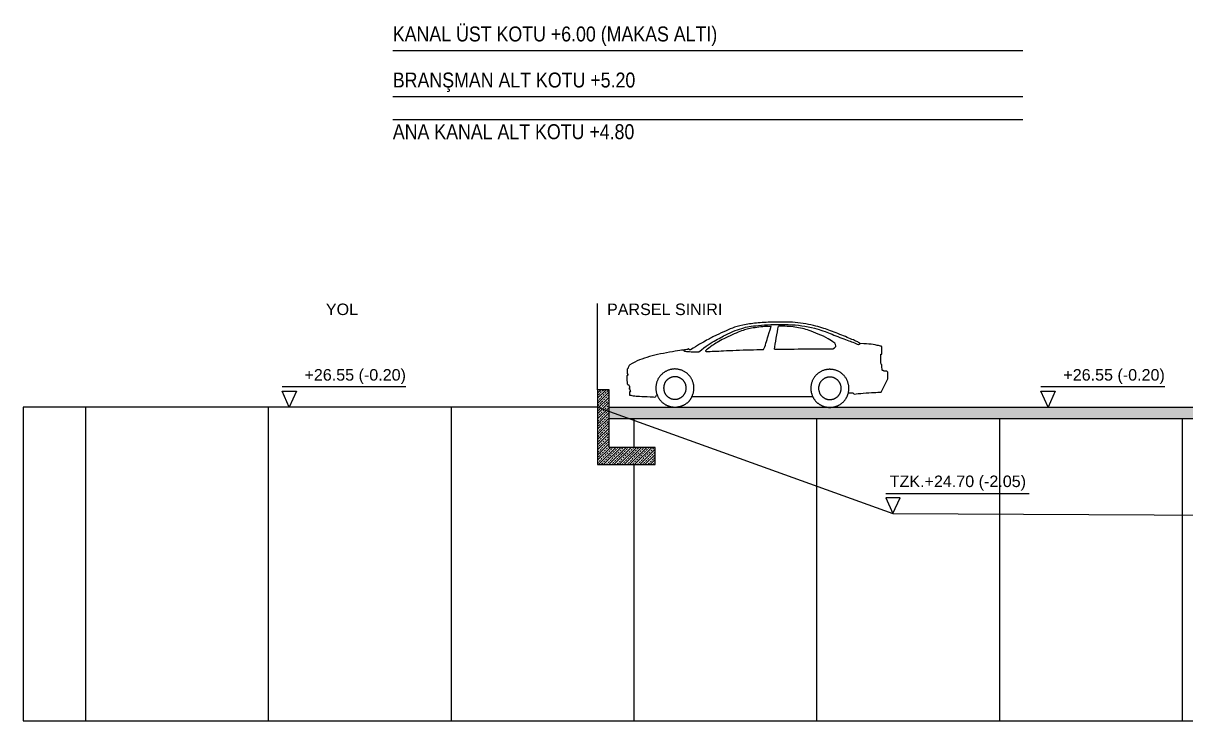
# Model space of a CAD drawing. Header units: centimetres. Extents: x 26200 to 152500, y -600 to 9300.
# Drawn here: x 125300 to 127321, y 4735 to 5947 of the extents above; entities that cross this region are included whole.
import ezdxf
from ezdxf.enums import TextEntityAlignment as Align

# ---------------------------------------------------------------- set-up
doc = ezdxf.new("R2010")
doc.units = ezdxf.units.CM
doc.layers.add('ROTAS-HAV-DETAY-YAZI', color=7, linetype='Continuous')
doc.layers.add('ROTAS-MIMARI-KESIT', color=8, linetype='Continuous')
doc.styles.add('ROTAS', font='arial.ttf')

msp = doc.modelspace()

# ---------------------------------------------------------------- hatches: boundary and pattern name
at = {"layer": 'ROTAS-MIMARI-KESIT'}
h = msp.add_hatch(dxfattribs=at)
h.set_pattern_fill('ANSI33', color=256)
h.set_pattern_definition([(45, (47660.1485, 26464.718), (-4.49012806, 4.49012806), []), (45, (47664.6386, 26464.718), (-4.49012806, 4.49012806), [3.175, -1.5875])])
h.paths.add_polyline_path([(126297.7, 5310.4), (126317.7, 5310.4), (126317.7, 5210.4), (126397.7, 5210.4), (126397.7, 5180.4), (126297.7, 5180.4)])
h = msp.add_hatch(dxfattribs=at)
h.set_pattern_fill('LINE', color=256, scale=10, angle=45, style=0)
h.set_pattern_definition([(90, (394648.6, 696870.72), (-317.5, 0), [])])
h.paths.add_polyline_path([(129666, 5024.4), (129676, 5024.4), (129676.1, 5111.4), (129826.6, 5111.4), (129826.6, 5239.4), (129122.1, 5239.4), (129122.1, 5260.4), (126317.7, 5260.4), (126317.7, 5210.4), (126397.7, 5210.4), (126397.7, 5180.4), (126297.7, 5180.4), (126297.7, 5280.4), (125300.1, 5280.4), (125300.1, 4735.3), (136608, 4735.3), (136608, 5145.4), (136108, 5145.4), (136108, 5025.4), (136118, 5025.4), (136118, 5015.4), (135978, 5015.4), (135978, 5025.4), (135988, 5025.4), (135988, 5055.4), (136088, 5055.4), (136088, 5235.4), (135782, 5270.4), (135782, 5260.4), (135627.5, 5260.4), (135627.5, 5111.4), (135778, 5111.4), (135778, 5106.4), (135778, 5024.4), (135788, 5024.4), (135788, 5014.4), (135367, 5014.4), (135367, 5025.4), (133888, 5025.4), (133888, 5014.4), (133467, 5014.4), (133467, 5025.4), (131988, 5025.4), (131988, 5014.4), (131567, 5014.4), (131567, 5025.4), (130087, 5025.4), (130087, 5014.4), (129666, 5014.4)])
h = msp.add_hatch(dxfattribs=at)
h.set_pattern_fill('ANSI33', color=256)
h.set_pattern_definition([(45, (57936.369, 26289.718), (-4.49012806, 4.49012806), []), (45, (57940.859, 26289.718), (-4.49012806, 4.49012806), [3.175, -1.5875])])
h.paths.add_polyline_path([(129132.1, 5260.4), (129132.1, 5280.4), (126317.7, 5280.4), (126317.7, 5260.4)])

# ---------------------------------------------------------------- linework, layer by layer
at = {"layer": 'ROTAS-HAV-DETAY-YAZI'}
for p, q in [((125942, 5900), (127036.4, 5900)), ((125942, 5820), (127036.4, 5820)), ((125942, 5780), (127036.4, 5780))]:
    msp.add_line(p, q, dxfattribs=at)
at = {"layer": 'ROTAS-MIMARI-KESIT'}
msp.add_line((126297.7, 5310.4), (126297.7, 5460.3), dxfattribs=at)
at = {"layer": 'ROTAS-MIMARI-KESIT', "elevation": 0}
for points in [[(126750.8, 5388.9), (126754, 5390.8)], [(126790.2, 5306.3), (126801.9, 5329.6), (126802, 5339.5)], [(125964.8, 5315.4), (125749.6, 5315.4)], [(127283, 5315.4), (127067.8, 5315.4)], [(126317.7, 5310.4), (126297.7, 5310.4), (126297.7, 5180.4), (126397.7, 5180.4), (126397.7, 5210.4), (126317.7, 5210.4), (126317.7, 5310.4)], [(126353.2, 5305.4), (126353.2, 5301.3)], [(126740.8, 5305.4), (126743.4, 5302.8)], [(126297.7, 5280.4), (125300.1, 5280.4)], [(125300.1, 5280.4), (125300.1, 4735.3), (136608, 4735.3), (136608, 5145.4)], [(126317.7, 5280.4), (129171, 5280.4)], [(126317.7, 5260.4), (129132.1, 5260.4)], [(126798.2, 5130.4), (127047.2, 5130.4)]]:
    msp.add_lwpolyline(points, dxfattribs=at)
at = {"layer": 'ROTAS-MIMARI-KESIT'}
for points in [[(126461.7, 5299), (126463.3, 5302.9), (126463.7, 5304), (126464, 5305.1), (126464.3, 5306.2), (126464.5, 5307.4), (126464.7, 5308.5), (126464.8, 5309.6), (126464.9, 5310.8), (126465, 5311.9), (126465.1, 5313.1), (126465.1, 5314.2), (126465, 5315.4), (126464.9, 5316.5), (126464.8, 5317.7), (126464.6, 5318.8), (126464.4, 5319.9), (126464.2, 5321), (126463.9, 5322.2), (126463.6, 5323.3), (126463.2, 5324.4), (126462.8, 5325.4), (126462.4, 5326.5), (126461.9, 5327.5), (126461.4, 5328.6), (126460.9, 5329.6), (126460.3, 5330.6), (126459.7, 5331.6), (126459, 5332.5), (126458.4, 5333.4), (126457.7, 5334.3), (126456.9, 5335.2), (126456.1, 5336.1), (126455.3, 5336.9), (126454.5, 5337.7), (126453.7, 5338.5), (126452.8, 5339.2), (126451.9, 5339.9), (126450.9, 5340.6), (126450, 5341.2), (126449, 5341.8), (126448, 5342.4), (126447, 5343), (126446, 5343.5), (126444.9, 5343.9), (126443.9, 5344.4), (126442.8, 5344.7), (126441.7, 5345.1), (126440.6, 5345.4), (126439.5, 5345.7), (126438.4, 5345.9), (126437.2, 5346.1), (126436.1, 5346.3), (126434.9, 5346.4), (126433.8, 5346.5), (126432.6, 5346.6), (126431.5, 5346.6), (126430.4, 5346.5), (126429.2, 5346.5), (126428.1, 5346.3), (126426.9, 5346.2), (126425.8, 5346), (126424.7, 5345.8), (126423.5, 5345.5), (126422.4, 5345.2), (126421.3, 5344.8), (126420.3, 5344.4), (126419.2, 5344), (126418.1, 5343.6), (126417.1, 5343.1), (126416.1, 5342.5), (126415.1, 5342), (126414.1, 5341.3), (126413.2, 5340.7), (126412.2, 5340), (126411.3, 5339.3), (126410.4, 5338.6), (126409.6, 5337.9), (126408.7, 5337.1), (126407.9, 5336.2), (126407.2, 5335.4), (126406.4, 5334.5), (126405.7, 5333.6), (126405, 5332.7), (126404.4, 5331.7), (126403.7, 5330.8), (126403.2, 5329.8), (126402.6, 5328.8), (126402.1, 5327.8), (126401.6, 5326.7), (126401.2, 5325.6), (126400.8, 5324.6), (126400.4, 5323.5), (126400.1, 5322.4), (126399.8, 5321.3), (126399.5, 5320.1), (126399.3, 5319), (126399.2, 5317.9), (126399, 5316.7), (126398.9, 5315.6), (126398.9, 5314.5), (126398.9, 5313.3), (126398.9, 5312.2), (126399, 5311), (126399.1, 5309.9), (126399.2, 5308.7), (126399.4, 5307.6), (126399.6, 5306.5), (126399.9, 5305.3), (126400.2, 5304.2), (126400.5, 5303.1), (126400.9, 5302.1)], [(126733.3, 5305.1), (126733.6, 5306.3), (126733.8, 5307.4), (126733.9, 5308.5), (126734.1, 5309.7), (126734.2, 5310.8), (126734.2, 5312), (126734.2, 5313.1), (126734.2, 5314.2), (126734.2, 5315.4), (126734, 5316.5), (126733.9, 5317.7), (126733.7, 5318.8), (126733.5, 5319.9), (126733.2, 5321), (126732.9, 5322.2), (126732.6, 5323.3), (126732.2, 5324.3), (126731.8, 5325.4), (126731.4, 5326.5), (126730.9, 5327.5), (126730.4, 5328.5), (126729.8, 5329.5), (126729.2, 5330.5), (126728.6, 5331.5), (126727.9, 5332.4), (126727.2, 5333.3), (126726.5, 5334.2), (126725.8, 5335.1), (126725, 5335.9), (126724.2, 5336.7), (126723.3, 5337.5), (126722.5, 5338.3), (126721.6, 5339), (126720.7, 5339.7), (126719.7, 5340.4), (126718.8, 5341), (126717.8, 5341.6), (126716.8, 5342.1), (126715.8, 5342.7), (126714.7, 5343.2), (126713.7, 5343.6), (126712.6, 5344), (126711.5, 5344.4), (126710.4, 5344.7), (126709.3, 5345), (126708.2, 5345.3), (126707.1, 5345.5), (126705.9, 5345.7), (126704.8, 5345.9), (126703.6, 5346), (126702.5, 5346), (126701.4, 5346.1), (126700.2, 5346.1), (126699.1, 5346), (126697.9, 5345.9), (126696.8, 5345.8), (126695.6, 5345.6), (126694.5, 5345.4), (126693.4, 5345.1), (126692.3, 5344.9), (126691.2, 5344.5), (126690.1, 5344.2), (126689, 5343.8), (126688, 5343.3), (126686.9, 5342.9), (126685.9, 5342.3), (126684.9, 5341.8), (126683.9, 5341.2), (126682.9, 5340.6), (126682, 5339.9), (126681, 5339.3), (126680.1, 5338.6), (126679.3, 5337.8), (126678.4, 5337), (126677.6, 5336.2), (126676.8, 5335.4), (126676, 5334.6), (126675.3, 5333.7), (126674.6, 5332.8), (126673.9, 5331.8), (126673.3, 5330.9), (126672.7, 5329.9), (126672.1, 5328.9), (126671.6, 5327.9), (126671.1, 5326.9), (126670.6, 5325.8), (126670.2, 5324.7), (126669.8, 5323.7), (126669.5, 5322.6), (126669.2, 5321.5), (126668.9, 5320.4), (126668.6, 5319.2), (126668.4, 5318.1), (126668.3, 5317), (126668.2, 5315.8), (126668.1, 5314.7), (126668, 5313.5), (126668, 5312.4), (126668.1, 5311.2), (126668.2, 5310.1), (126668.3, 5308.9), (126668.4, 5307.8), (126668.6, 5306.7), (126668.9, 5305.6), (126669.2, 5304.4), (126671.1, 5299)]]:
    msp.add_lwpolyline(points, dxfattribs=at)
for points in [[(126451.6, 5313.5), (126451.6, 5314.2), (126451.6, 5314.9), (126451.5, 5315.6), (126451.4, 5316.3), (126451.3, 5316.9), (126451.2, 5317.6), (126451.1, 5318.3), (126450.9, 5318.9), (126450.7, 5319.6), (126450.5, 5320.2), (126450.2, 5320.8), (126450, 5321.5), (126449.7, 5322.1), (126449.4, 5322.7), (126449, 5323.3), (126448.7, 5323.9), (126448.3, 5324.5), (126447.9, 5325), (126447.5, 5325.6), (126447.1, 5326.1), (126446.7, 5326.6), (126446.2, 5327.1), (126445.7, 5327.6), (126445.2, 5328.1), (126444.7, 5328.5), (126444.2, 5328.9), (126443.6, 5329.3), (126443.1, 5329.7), (126442.5, 5330.1), (126441.9, 5330.5), (126441.3, 5330.8), (126440.7, 5331.1), (126440.1, 5331.4), (126439.5, 5331.7), (126438.9, 5331.9), (126438.2, 5332.1), (126437.6, 5332.3), (126436.9, 5332.5), (126436.3, 5332.7), (126435.6, 5332.8), (126434.9, 5332.9), (126434.2, 5333), (126433.6, 5333.1), (126432.9, 5333.1), (126432.2, 5333.1), (126431.5, 5333.1), (126430.8, 5333.1), (126430.2, 5333.1), (126429.5, 5333), (126428.8, 5332.9), (126428.1, 5332.8), (126427.5, 5332.6), (126426.8, 5332.4), (126426.2, 5332.3), (126425.5, 5332), (126424.9, 5331.8), (126424.3, 5331.5), (126423.6, 5331.3), (126423, 5331), (126422.4, 5330.6), (126421.8, 5330.3), (126421.3, 5329.9), (126420.7, 5329.5), (126420.2, 5329.1), (126419.6, 5328.7), (126419.1, 5328.3), (126418.6, 5327.8), (126418.1, 5327.3), (126417.6, 5326.9), (126417.2, 5326.3), (126416.7, 5325.8), (126416.3, 5325.3), (126415.9, 5324.7), (126415.6, 5324.2), (126415.2, 5323.6), (126414.9, 5323), (126414.5, 5322.4), (126414.2, 5321.8), (126414, 5321.2), (126413.7, 5320.5), (126413.5, 5319.9), (126413.3, 5319.2), (126413.1, 5318.6), (126412.9, 5317.9), (126412.8, 5317.3), (126412.7, 5316.6), (126412.6, 5315.9), (126412.5, 5315.2), (126412.5, 5314.6), (126412.4, 5313.9), (126412.4, 5313.2), (126412.5, 5312.5), (126412.5, 5311.8), (126412.6, 5311.2), (126412.7, 5310.5), (126412.8, 5309.8), (126412.9, 5309.2), (126413.1, 5308.5), (126413.3, 5307.8), (126413.5, 5307.2), (126413.7, 5306.6), (126414, 5305.9), (126414.2, 5305.3), (126414.5, 5304.7), (126414.9, 5304.1), (126415.2, 5303.5), (126415.6, 5302.9), (126415.9, 5302.4), (126416.3, 5301.8), (126416.7, 5301.3), (126417.2, 5300.7), (126417.6, 5300.2), (126418.1, 5299.7), (126418.6, 5299.3), (126419.1, 5298.8), (126419.6, 5298.4), (126420.2, 5297.9), (126420.7, 5297.5), (126421.3, 5297.2), (126421.8, 5296.8), (126422.4, 5296.5), (126423, 5296.1), (126423.6, 5295.8), (126424.3, 5295.5), (126424.9, 5295.3), (126425.5, 5295), (126426.2, 5294.8), (126426.8, 5294.6), (126427.5, 5294.5), (126428.1, 5294.3), (126428.8, 5294.2), (126429.5, 5294.1), (126430.2, 5294), (126430.8, 5294), (126431.5, 5293.9), (126432.2, 5293.9), (126432.9, 5294), (126433.6, 5294), (126434.2, 5294.1), (126434.9, 5294.1), (126435.6, 5294.3), (126436.3, 5294.4), (126436.9, 5294.6), (126437.6, 5294.7), (126438.2, 5294.9), (126438.9, 5295.2), (126439.5, 5295.4), (126440.1, 5295.7), (126440.7, 5296), (126441.3, 5296.3), (126441.9, 5296.6), (126442.5, 5297), (126443.1, 5297.3), (126443.6, 5297.7), (126444.2, 5298.2), (126444.7, 5298.6), (126445.2, 5299), (126445.7, 5299.5), (126446.2, 5300), (126446.7, 5300.5), (126447.1, 5301), (126447.5, 5301.5), (126447.9, 5302.1), (126448.3, 5302.6), (126448.7, 5303.2), (126449, 5303.8), (126449.4, 5304.4), (126449.7, 5305), (126450, 5305.6), (126450.2, 5306.2), (126450.5, 5306.9), (126450.7, 5307.5), (126450.9, 5308.2), (126451.1, 5308.8), (126451.2, 5309.5), (126451.3, 5310.2), (126451.4, 5310.8), (126451.5, 5311.5), (126451.6, 5312.2), (126451.6, 5312.9)], [(126720.8, 5313), (126720.8, 5313.7), (126720.8, 5314.4), (126720.7, 5315.1), (126720.6, 5315.7), (126720.5, 5316.4), (126720.4, 5317.1), (126720.2, 5317.8), (126720.1, 5318.4), (126719.9, 5319.1), (126719.6, 5319.7), (126719.4, 5320.3), (126719.1, 5321), (126718.9, 5321.6), (126718.5, 5322.2), (126718.2, 5322.8), (126717.9, 5323.4), (126717.5, 5323.9), (126717.1, 5324.5), (126716.7, 5325.1), (126716.3, 5325.6), (126715.8, 5326.1), (126715.4, 5326.6), (126714.9, 5327.1), (126714.4, 5327.5), (126713.9, 5328), (126713.4, 5328.4), (126712.8, 5328.8), (126712.3, 5329.2), (126711.7, 5329.6), (126711.1, 5330), (126710.5, 5330.3), (126709.9, 5330.6), (126709.3, 5330.9), (126708.7, 5331.2), (126708, 5331.4), (126707.4, 5331.6), (126706.7, 5331.8), (126706.1, 5332), (126705.4, 5332.2), (126704.8, 5332.3), (126704.1, 5332.4), (126703.4, 5332.5), (126702.7, 5332.6), (126702.1, 5332.6), (126701.4, 5332.6), (126700.7, 5332.6), (126700, 5332.6), (126699.3, 5332.6), (126698.7, 5332.5), (126698, 5332.4), (126697.3, 5332.3), (126696.7, 5332.1), (126696, 5331.9), (126695.3, 5331.7), (126694.7, 5331.5), (126694.1, 5331.3), (126693.4, 5331), (126692.8, 5330.8), (126692.2, 5330.5), (126691.6, 5330.1), (126691, 5329.8), (126690.4, 5329.4), (126689.9, 5329), (126689.3, 5328.6), (126688.8, 5328.2), (126688.3, 5327.8), (126687.8, 5327.3), (126687.3, 5326.8), (126686.8, 5326.3), (126686.4, 5325.8), (126685.9, 5325.3), (126685.5, 5324.8), (126685.1, 5324.2), (126684.7, 5323.7), (126684.4, 5323.1), (126684, 5322.5), (126683.7, 5321.9), (126683.4, 5321.3), (126683.1, 5320.7), (126682.9, 5320), (126682.7, 5319.4), (126682.5, 5318.7), (126682.3, 5318.1), (126682.1, 5317.4), (126682, 5316.8), (126681.8, 5316.1), (126681.7, 5315.4), (126681.7, 5314.7), (126681.6, 5314.1), (126681.6, 5313.4), (126681.6, 5312.7), (126681.6, 5312), (126681.7, 5311.3), (126681.7, 5310.7), (126681.8, 5310), (126682, 5309.3), (126682.1, 5308.6), (126682.3, 5308), (126682.5, 5307.3), (126682.7, 5306.7), (126682.9, 5306), (126683.1, 5305.4), (126683.4, 5304.8), (126683.7, 5304.2), (126684, 5303.6), (126684.4, 5303), (126684.7, 5302.4), (126685.1, 5301.8), (126685.5, 5301.3), (126685.9, 5300.8), (126686.4, 5300.2), (126686.8, 5299.7), (126687.3, 5299.2), (126687.8, 5298.8), (126688.3, 5298.3), (126688.8, 5297.9), (126689.3, 5297.4), (126689.9, 5297), (126690.4, 5296.7), (126691, 5296.3), (126691.6, 5295.9), (126692.2, 5295.6), (126692.8, 5295.3), (126693.4, 5295), (126694.1, 5294.8), (126694.7, 5294.5), (126695.3, 5294.3), (126696, 5294.1), (126696.7, 5294), (126697.3, 5293.8), (126698, 5293.7), (126698.7, 5293.6), (126699.3, 5293.5), (126700, 5293.5), (126700.7, 5293.4), (126701.4, 5293.4), (126702.1, 5293.4), (126702.7, 5293.5), (126703.4, 5293.6), (126704.1, 5293.6), (126704.8, 5293.8), (126705.4, 5293.9), (126706.1, 5294), (126706.7, 5294.2), (126707.4, 5294.4), (126708, 5294.7), (126708.7, 5294.9), (126709.3, 5295.2), (126709.9, 5295.5), (126710.5, 5295.8), (126711.1, 5296.1), (126711.7, 5296.5), (126712.3, 5296.8), (126712.8, 5297.2), (126713.4, 5297.6), (126713.9, 5298.1), (126714.4, 5298.5), (126714.9, 5299), (126715.4, 5299.5), (126715.8, 5300), (126716.3, 5300.5), (126716.7, 5301), (126717.1, 5301.6), (126717.5, 5302.1), (126717.9, 5302.7), (126718.2, 5303.3), (126718.5, 5303.9), (126718.9, 5304.5), (126719.1, 5305.1), (126719.4, 5305.7), (126719.6, 5306.4), (126719.9, 5307), (126720.1, 5307.7), (126720.2, 5308.3), (126720.4, 5309), (126720.5, 5309.7), (126720.6, 5310.3), (126720.7, 5311), (126720.8, 5311.7), (126720.8, 5312.4)]]:
    msp.add_lwpolyline(points, close=True, dxfattribs=at)
at = {"layer": 'ROTAS-MIMARI-KESIT', "elevation": 0}
for points in [[(125762.1, 5280.4), (125749.6, 5307.9), (125774.6, 5307.9)], [(127080.3, 5280.4), (127067.8, 5307.9), (127092.8, 5307.9)], [(126810.7, 5095.4), (126823.2, 5122.9), (126798.2, 5122.9)]]:
    msp.add_lwpolyline(points, close=True, dxfattribs=at)
at = {"layer": 'ROTAS-MIMARI-KESIT', "ltscale": 2, "elevation": 0}
msp.add_lwpolyline([(126297.7, 5280.4), (126810.7, 5095.4), (132711.2, 5065.4), (136088, 5095.4)], dxfattribs=at)
at = {"layer": 'ROTAS-MIMARI-KESIT'}
msp.add_arc((126486.1, 5376.8), 0.05, -124.2664, -87.0622, dxfattribs=at)
for points, knots in [([(126753.9, 5390.8), (126753, 5391.6), (126749.4, 5394), (126732.8, 5401), (126704.4, 5412.4), (126683.2, 5420.2), (126645.3, 5428.2), (126608.2, 5428.4), (126579.2, 5427.3), (126555, 5424.2), (126534.4, 5419.1), (126521.9, 5413.5), (126503.2, 5405.2), (126489.3, 5398), (126471, 5387.4), (126459.1, 5380.1)], [1770.469007, 1770.469007, 1770.469007, 1770.469007, 1771.036382, 1772.036382, 1773.036382, 1774.036382, 1775.036382, 1776.036382, 1777.036382, 1778.036382, 1779.036382, 1780.036382, 1781.036382, 1782.036382, 1783.036382, 1783.036382, 1783.036382, 1783.036382]), ([(126473.5, 5376.5), (126485.8, 5386.8), (126504.6, 5397.4), (126524.2, 5408.3), (126540.8, 5415.1), (126555.4, 5419.5), (126566.7, 5421.3), (126587.4, 5423.4), (126609.4, 5424.4), (126635.8, 5423.9), (126657.5, 5421.5), (126681.3, 5415.9), (126689.5, 5413.1), (126719.6, 5401.1), (126743.3, 5392.4), (126747.2, 5390.1), (126750.8, 5388.9)], [0, 0, 0, 0, 1, 2, 3, 4, 5, 6, 7, 8, 9, 10, 11, 12, 13, 13.896499, 13.896499, 13.896499, 13.896499]), ([(126599.2, 5420.8), (126596.6, 5420.7), (126585.6, 5420.2), (126562.8, 5417.7), (126548, 5413.3), (126515, 5399), (126495.2, 5386.4), (126486.4, 5379.3), (126484.6, 5377.8), (126486, 5376.9), (126486, 5376.8), (126486, 5376.8), (126486.1, 5376.8)], [9.680962, 9.680962, 9.680962, 9.680962, 10, 11, 12, 13, 14, 15, 15.803226, 15.803226, 15.803226, 15.820781, 15.820781, 15.820781, 15.820781]), ([(126706.4, 5381.7), (126710.9, 5384.1), (126711.8, 5387.1), (126710.8, 5391.2), (126702.9, 5396.7), (126685.9, 5405.8), (126667.1, 5412.7), (126657.5, 5416.3), (126643.1, 5419.2), (126631.7, 5420.8), (126620, 5420.9), (126612.6, 5420.9), (126611.9, 5420.9)], [0, 0, 0, 0, 1, 2, 3, 4, 5, 6, 7, 8, 9, 9.109191, 9.109191, 9.109191, 9.109191]), ([(126447.7, 5379.6), (126446.5, 5378.4), (126448.4, 5377.5), (126456.2, 5376.7), (126466.7, 5376.4), (126472.4, 5376.5), (126473.5, 5376.5)], [0.216109, 0.216109, 0.216109, 0.216109, 1, 2, 3, 3.225062, 3.225062, 3.225062, 3.225062]), ([(126486.1, 5376.8), (126495.1, 5377.3), (126505.2, 5377.7), (126516.2, 5378.2), (126523.3, 5378.6), (126548.1, 5379.6), (126570.7, 5380.3), (126586.1, 5380.6)], [3.917744, 3.917744, 3.917744, 3.917744, 4.57432, 4.57432, 4.57432, 5, 5.974442, 5.974442, 5.974442, 5.974442]), ([(126605.1, 5380.8), (126615.4, 5381), (126641.4, 5381.3), (126678.9, 5382), (126706.4, 5381.7)], [6.373664, 6.373664, 6.373664, 6.373664, 7, 7.863882, 7.863882, 7.863882, 7.863882]), ([(126802, 5339.5), (126802, 5339.6), (126802, 5340.5), (126802, 5340.7), (126801.9, 5340.9), (126800.7, 5342.2), (126800, 5342.8), (126798.4, 5342.9), (126796.1, 5342.8), (126795.1, 5343.1), (126793.7, 5343.8), (126791.8, 5344.6), (126791.7, 5345.4), (126791.7, 5353.5), (126791, 5354.5), (126790.4, 5354.8), (126789.8, 5354.9), (126789.8, 5372.2), (126789.8, 5372.5), (126790.6, 5372.5), (126791.7, 5372.4), (126791.7, 5373.2), (126791.7, 5385.2), (126791.2, 5385.8), (126791.1, 5386.1), (126787.7, 5386.7), (126772.5, 5390), (126763, 5390.3), (126753.9, 5390.8)], [1745.422192, 1745.422192, 1745.422192, 1745.422192, 1745.469007, 1746.469007, 1747.469007, 1748.469007, 1749.469007, 1750.469007, 1751.469007, 1752.469007, 1753.469007, 1754.469007, 1755.469007, 1756.469007, 1757.469007, 1758.469007, 1759.469007, 1760.469007, 1761.469007, 1762.469007, 1763.469007, 1764.469007, 1765.469007, 1766.469007, 1767.469007, 1768.469007, 1769.469007, 1770.469007, 1770.469007, 1770.469007, 1770.469007]), ([(126352, 5312.5), (126352.6, 5312.5), (126353.2, 5312.5), (126352.2, 5312.5), (126352.5, 5312.5), (126352.9, 5312.5), (126353.3, 5312.5)], [24.695495, 24.695495, 24.695495, 24.695495, 25.695495, 25.695495, 25.695495, 26.695495, 26.695495, 26.695495, 26.695495]), ([(126353.2, 5301.3), (126356.3, 5300.8), (126361.1, 5299.7), (126378, 5298.6), (126395, 5298.3)], [41.009942, 41.009942, 41.009942, 41.009942, 41.695495, 42.695495, 42.695495, 42.695495, 42.695495]), ([(126395, 5298.3), (126396.6, 5297.8), (126398.1, 5297.7), (126399.9, 5300.3), (126400.9, 5302.1)], [42.695495, 42.695495, 42.695495, 42.695495, 43.695495, 44.695495, 44.695495, 44.695495, 44.695495]), ([(126461.7, 5299), (126465.9, 5299), (126470, 5299), (126474, 5299), (126591, 5299), (126627.8, 5299), (126671.1, 5299)], [840.323605, 840.323605, 840.323605, 840.323605, 840.3472055, 840.3472055, 840.3472055, 841.0355514, 841.0355514, 841.0355514, 841.0355514]), ([(126743.4, 5302.8), (126747.3, 5303.6), (126760.8, 5304.7), (126778.4, 5305.9), (126788, 5306.2), (126789.9, 5306.3), (126790.2, 5306.3)], [1704.300086, 1704.300086, 1704.300086, 1704.300086, 1705.127833, 1706.127833, 1707.127833, 1707.396865, 1707.396865, 1707.396865, 1707.396865])]:
    msp.add_open_spline(points, degree=3, knots=knots, dxfattribs=at)
for points in [[(126586.1, 5380.6), (126588.8, 5386), (126594.3, 5405.7), (126598.7, 5418.9), (126599.2, 5420.8)], [(126605.1, 5380.8), (126606.6, 5390.7), (126609.3, 5409.4), (126611.9, 5420.9)], [(126459.1, 5380.1), (126458.6, 5379.9), (126457.1, 5379.8), (126456.8, 5380.8), (126455.9, 5381.7), (126454.5, 5381.2), (126453.3, 5380.3), (126447.8, 5379.5), (126445.7, 5379.5), (126428.4, 5376.9), (126406.2, 5372.7), (126387.8, 5368.5), (126370.3, 5362.4), (126359.4, 5357.8), (126353.6, 5353.6)], [(126350.3, 5347), (126349.7, 5346.7), (126349.4, 5346.5), (126349.2, 5346.3)], [(126349.2, 5346.3), (126349.2, 5343.7), (126349.2, 5341), (126349.2, 5338.3)], [(126349.2, 5338.3), (126349.4, 5338.2), (126349.6, 5338.1), (126350, 5338)], [(126350, 5335.6), (126349.7, 5335.5), (126349.5, 5335.4), (126349.3, 5335.3)], [(126350, 5338), (126350, 5337.2), (126350, 5336.4), (126350, 5335.6)], [(126351, 5349.3), (126350.8, 5348.5), (126350.5, 5347.8), (126350.3, 5347)], [(126351.7, 5351.6), (126351.5, 5350.9), (126351.2, 5350.1), (126351, 5349.3)], [(126353.6, 5353.6), (126353, 5353), (126352.3, 5352.3), (126351.7, 5351.6)], [(126348.6, 5334.9), (126348.5, 5334.4), (126348.4, 5334), (126348.3, 5333.6)], [(126348.3, 5333.6), (126348.4, 5331.2), (126348.6, 5328.8), (126348.7, 5326.4)], [(126349.3, 5335.3), (126349.1, 5335.1), (126348.8, 5335), (126348.6, 5334.9)], [(126348.7, 5326.4), (126348.8, 5324.5), (126349, 5322.6), (126349.2, 5320.7)], [(126349.2, 5320.7), (126349.4, 5320.4), (126349.6, 5320.1), (126349.8, 5319.8)], [(126349.8, 5319.8), (126350.2, 5319.6), (126350.6, 5319.4), (126351.1, 5319.2)], [(126351.1, 5319.2), (126351.3, 5319.1), (126351.5, 5318.9), (126351.7, 5318.8)], [(126351.7, 5318.8), (126351.8, 5318.5), (126352, 5318.2), (126352.1, 5317.8)], [(126352.1, 5317.8), (126352.4, 5317.4), (126352.6, 5317), (126352.9, 5316.5)], [(126352.9, 5316.5), (126353, 5316.1), (126353, 5315.7), (126353.1, 5315.2)], [(126353.1, 5315.2), (126353.1, 5315.1), (126353.2, 5314.9), (126353.3, 5314.7)], [(126352.7, 5312.9), (126351.9, 5312.9), (126352.8, 5312.9), (126352, 5312.9)], [(126352, 5312.9), (126352, 5312.8), (126352, 5312.7), (126352, 5312.7)], [(126352, 5312.7), (126352, 5312.6), (126352, 5312.5), (126352, 5312.5)], [(126353, 5313.5), (126352.9, 5313.3), (126352.8, 5313.1), (126352.7, 5312.9)], [(126353.4, 5313.9), (126353.3, 5313.7), (126353.2, 5313.6), (126353, 5313.5)], [(126354.2, 5307), (126353.9, 5307), (126353.5, 5307), (126353.2, 5307)], [(126353.2, 5307), (126353.2, 5306.5), (126353.2, 5305.9), (126353.2, 5305.4)], [(126353.3, 5314.7), (126353.3, 5314.6), (126353.4, 5314.4), (126353.4, 5314.2)], [(126353.3, 5312.5), (126353.4, 5312.1), (126353.4, 5311.7), (126353.4, 5311.3)], [(126353.4, 5314.2), (126353.4, 5314.1), (126353.4, 5314), (126353.4, 5313.9)], [(126353.4, 5311.3), (126353.5, 5311), (126353.5, 5310.7), (126353.5, 5310.4)], [(126353.5, 5310.4), (126353.7, 5310.1), (126353.8, 5309.9), (126354, 5309.6)], [(126354, 5309.6), (126354.2, 5309), (126354.5, 5308.4), (126354.7, 5307.7)], [(126354.6, 5307.4), (126354.5, 5307.2), (126354.3, 5307.1), (126354.2, 5307)], [(126354.7, 5307.7), (126354.7, 5307.6), (126354.7, 5307.5), (126354.6, 5307.4)], [(126733.3, 5305.1), (126735.8, 5305.2), (126738.3, 5305.3), (126740.8, 5305.4)]]:
    msp.add_open_spline(points, degree=3, dxfattribs=at)
for points, weights, knots in [([(126400.9, 5302.1), (126405.8, 5288.6), (126417.5, 5280.4), (126431.8, 5280.4), (126446.1, 5280.3), (126457.9, 5288.4), (126461.7, 5299)], [1, 0.88069280985, 0.88069280985, 1, 0.88069280985, 0.88069280985, 1], [44.695495, 44.695495, 44.695495, 44.695495, 439.948513, 439.948513, 439.948513, 835.201531, 835.201531, 835.201531, 835.201531]), ([(126671.1, 5299), (126676.9, 5286.5), (126688.6, 5279.5), (126702.1, 5279.9), (126717.6, 5280.3), (126729.6, 5290.1), (126733.3, 5305.1)], [0.958614492935, 0.86503458978, 0.878829758802, 1, 0.863262235317, 0.863262235317, 1], [897.63483, 897.63483, 897.63483, 897.63483, 1273.482864, 1273.482864, 1273.482864, 1697.618523, 1697.618523, 1697.618523, 1697.618523])]:
    msp.add_rational_spline(points, weights, degree=3, knots=knots, dxfattribs=at)

# ---------------------------------------------------------------- texts
at = {"layer": 'ROTAS-HAV-DETAY-YAZI', "style": 'ROTAS', "width": 0.85}
for s, p in [('KANAL ÜST KOTU +6.00 (MAKAS ALTI)', (125942, 5908)), ('BRANŞMAN ALT KOTU +5.20', (125942, 5828))]:
    msp.add_text(s, height=26, dxfattribs=at).set_placement(p, align=Align.BOTTOM_LEFT)
msp.add_text('ANA KANAL ALT KOTU +4.80', height=26, dxfattribs=at).set_placement((125942, 5772), align=Align.TOP_LEFT)
at = {"layer": 'ROTAS-MIMARI-KESIT', "char_height": 20, "style": 'ROTAS'}
for s, width, insert, attachment_point in [('YOL', 277.705, (125825.7, 5460.3), 1), ('PARSEL SINIRI', 277.705, (126314.1, 5460.3), 1), ('+26.55 (-0.20)', 226.336, (125964.8, 5320.4), 9), ('+26.55 (-0.20)', 226.336, (127283, 5320.4), 9), ('TZK.+24.70 (-2.05)', 458.007, (126805.1, 5135.4), 7)]:
    msp.add_mtext_dynamic_manual_height_columns(s, width=width, gutter_width=100, heights=[0], dxfattribs=dict(at, insert=insert, attachment_point=attachment_point))

doc.saveas('drawing.dxf')
